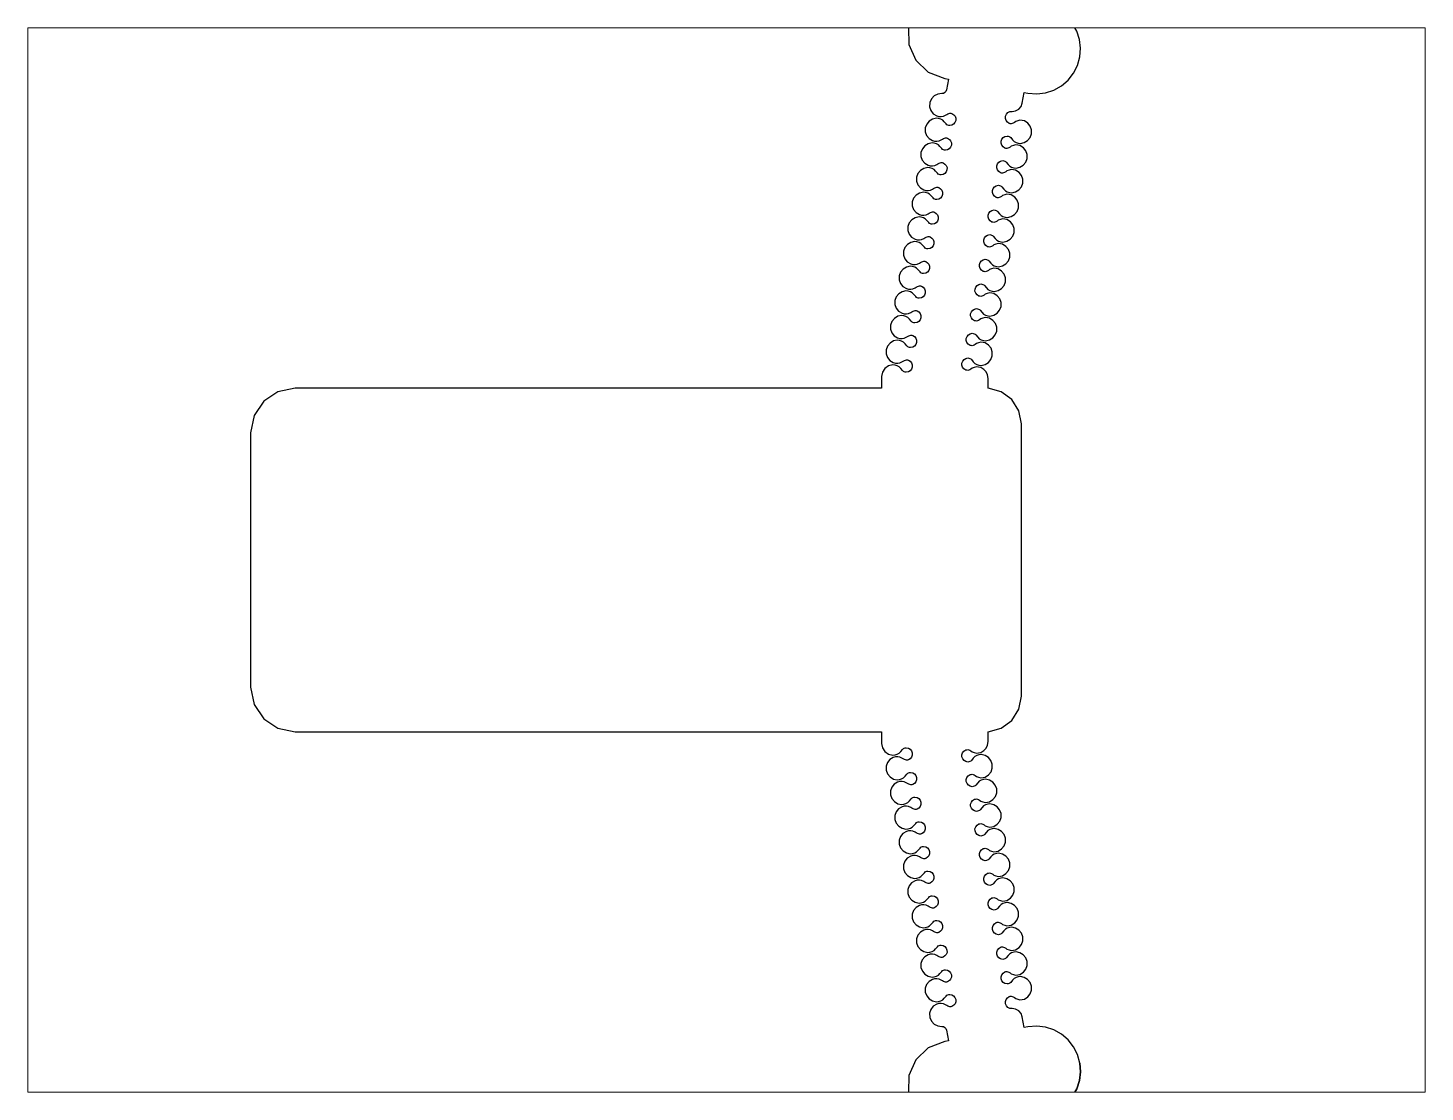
# Paper-space layout 'Layout1' of a CAD drawing. Header units: inches. Extents: x 1.05 to 9.45, y 0.8 to 7.2.
# The model-space entities are those that its viewports show. They can reach past a viewport. Long polylines and large blocks are cut down to what shows.
import ezdxf

# ---------------------------------------------------------------- set-up
doc = ezdxf.new("R2010")
doc.units = ezdxf.units.IN
doc.header["$MEASUREMENT"] = 0
doc.layers.get('0').update_dxf_attribs({"true_color": 0xc2ced6})
doc.layers.add('board', color=7, linetype='Continuous', true_color=0xc2ced6)

msp = doc.modelspace()

# ---------------------------------------------------------------- linework, layer by layer
at = {"layer": 'board'}
for points in [[(29.24870436211762, -28.12120361261492, -0.4142135623730969), (27.22080542375442, -31.01734343931275, 0.4142135623730969), (29.24870436211761, -28.1212036126148, 0.4142135623730976), (26.35256453541973, -26.09330467425161), (26.14329288790463, -26.13020491200583), (26.03813627317711, -25.53383211468915, 0.3819660112501095), (25.46175958450993, -25.08043638186978, -0.8525345996155103), (25.30953280857728, -24.40622318931925, -0.2328313194006513), (25.52974397046884, -24.42312039611673), (25.59796346655035, -24.46346737426985), (25.66618296263188, -24.50381435242298, 0.2328313194006215), (26.15064751879322, -24.54098820737748, 0.8123060629256447), (25.92969612363732, -23.28791057701043, 0.232831319400619), (25.48716256237967, -23.48853921113189), (25.38655080675796, -23.61103161006971, -0.2328313194006314), (25.18539918800447, -23.70222644376125, -0.8123060629255453), (25.06642535984357, -23.02749233510212, -0.2328313194006446), (25.28663652173512, -23.04438954189963), (25.35485601781666, -23.08473652005277), (25.42307551389818, -23.1250834982059, 0.2328313194006213), (25.90754007005952, -23.1622573531604, 0.8123060629256492), (25.68658867490362, -21.90917972279335, 0.232831319400619), (25.24405511364597, -22.10980835691481), (25.14344335802426, -22.23230075585263, -0.2328313194006333), (24.94229173927077, -22.32349558954417, -0.8123060629255493), (24.82331791110987, -21.64876148088504, -0.2328313194006446), (25.04352907300142, -21.66565868768255), (25.11174856908296, -21.70600566583569), (25.17996806516448, -21.74635264398881, 0.2328313194006215), (25.66443262132582, -21.78352649894332, 0.8123060629256447), (25.44348122616992, -20.53044886857627, 0.232831319400619), (25.00094766491227, -20.73107750269773), (24.90033590929056, -20.85356990163555, -0.2328313194006314), (24.69918429053707, -20.94476473532709, -0.8123060629255453), (24.58021046237618, -20.27003062666796, -0.2328313194006446), (24.80042162426772, -20.28692783346547), (24.86864112034926, -20.32727481161861), (24.93686061643078, -20.36762178977173, 0.2328313194006213), (25.42132517259212, -20.40479564472624, 0.8123060629256492), (25.20037377743622, -19.15171801435919, 0.232831319400619), (24.75784021617857, -19.35234664848064), (24.65722846055686, -19.47483904741846, -0.2328313194006333), (24.45607684180337, -19.56603388111001, -0.8123060629255493), (24.33710301364248, -18.89129977245087, -0.2328313194006446), (24.55731417553402, -18.90819697924839), (24.62553367161556, -18.94854395740152), (24.69375316769708, -18.98889093555465, 0.2328313194006213), (25.17821772385842, -19.02606479050915, 0.8123060629256492), (24.95726632870252, -17.7729871601421, 0.232831319400619), (24.51473276744487, -17.97361579426356), (24.41412101182316, -18.09610819320138, -0.2328313194006333), (24.21296939306967, -18.18730302689292, -0.8123060629255493), (24.09399556490877, -17.51256891823379, -0.2328313194006446), (24.31420672680031, -17.52946612503131), (24.38242622288186, -17.56981310318444), (24.45064571896338, -17.61016008133757, 0.2328313194006215), (24.93511027512472, -17.64733393629207, 0.8123060629256447), (24.71415887996882, -16.39425630592502, 0.232831319400619), (24.27162531871117, -16.59488494004648), (24.17101356308946, -16.7173773389843, -0.2328313194006314), (23.96986194433597, -16.80857217267585, -0.8123060629255453), (23.85088811617507, -16.13383806401671, -0.2328313194006446), (24.07109927806662, -16.15073527081422), (24.13931877414816, -16.19108224896736), (24.20753827022968, -16.23142922712049, 0.2328313194006213), (24.69200282639102, -16.26860308207499, 0.8123060629256496), (24.47105143123512, -15.01552545170794, 0.2328313194006211), (24.02851786997747, -15.2161540858294), (23.92790611435576, -15.33864648476722, -0.2328313194006365), (23.72675449560227, -15.42984131845876, -0.8123060629255637), (23.60778066744137, -14.75510720979963, -0.2328313194006488), (23.82799182933292, -14.77200441659714), (23.89621132541447, -14.81235139475028), (23.96443082149598, -14.8526983729034, 0.2328313194006211), (24.44889537765732, -14.88987222785791, 0.8123060629256409), (24.22794398250142, -13.63679459749086, 0.2328313194006201), (23.78541042124377, -13.83742323161232), (23.68479866562206, -13.95991563055013, -0.2328313194006372), (23.48364704686857, -14.05111046424168, -0.8123060629255602), (23.36467321870767, -13.37637635558254, -0.2328313194006469), (23.58488438059922, -13.39327356238006), (23.65310387668076, -13.4336205405332), (23.72132337276228, -13.47396751868632, 0.2328313194006209), (24.20578792892362, -13.51114137364082, 0.8123060629256453), (23.98483653376772, -12.25806374327377, 0.2328313194006204), (23.54230297251007, -12.45869237739523), (23.44169121688836, -12.58118477633305, -0.2328313194006349), (23.24053959813487, -12.6723796100246, -0.812306062925563), (23.12156576997397, -11.99764550136546, -0.2328313194006471), (23.34177693186552, -12.01454270816298), (23.40999642794706, -12.05488968631611), (23.47821592402859, -12.09523666446924, 0.2328313194006211), (23.96268048018992, -12.13241051942374, 0.8123060629256409), (23.74172908503402, -10.87933288905669, 0.2328313194006201), (23.29919552377637, -11.07996152317815), (23.19858376815466, -11.20245392211597, -0.2328313194006372), (22.99743214940117, -11.29364875580752, -0.8123060629255602), (22.87845832124027, -10.61891464714838, -0.2328313194006469), (23.09866948313182, -10.6358118539459), (23.16688897921337, -10.67615883209903), (23.23510847529489, -10.71650581025216, 0.2328313194006202), (23.71957303145622, -10.75367966520666, 0.3065626332635246), (24.12791357265216, -10.15027208655811), (24.12791357265216, -9.597533264056361, 0.3931872314863725), (25.98340327168722, -7.602760902879521), (25.98340327168721, 7.602760902879522, 0.3931872314863704), (24.12791357265217, 9.59753326405636), (24.12791357265216, 10.15027208655813, 0.3065626332635245), (23.71957303145622, 10.75367966520668, 0.2328313194006202), (23.23510847529489, 10.71650581025218), (23.16688897921337, 10.67615883209905), (23.09866948313182, 10.63581185394592, -0.2328313194006468), (22.87845832124027, 10.6189146471484, -0.8123060629255601), (22.99743214940117, 11.29364875580754, -0.2328313194006374), (23.19858376815466, 11.20245392211599), (23.29919552377637, 11.07996152317818, 0.2328313194006199), (23.74172908503402, 10.87933288905671, 0.8123060629256411), (23.96268048018992, 12.13241051942376, 0.2328313194006211), (23.47821592402859, 12.09523666446926), (23.40999642794706, 12.05488968631614), (23.34177693186552, 12.014542708163, -0.2328313194006471), (23.12156576997397, 11.99764550136548, -0.812306062925563), (23.24053959813487, 12.67237961002462, -0.232831319400635), (23.44169121688836, 12.58118477633307), (23.54230297251007, 12.45869237739526, 0.2328313194006203), (23.98483653376772, 12.2580637432738, 0.8123060629256453), (24.20578792892362, 13.51114137364084, 0.2328313194006209), (23.72132337276228, 13.47396751868634), (23.65310387668076, 13.43362054053322), (23.58488438059922, 13.39327356238008, -0.2328313194006468), (23.36467321870767, 13.37637635558256, -0.8123060629255601), (23.48364704686857, 14.0511104642417, -0.2328313194006374), (23.68479866562206, 13.95991563055015), (23.78541042124377, 13.83742323161234, 0.2328313194006199), (24.22794398250142, 13.63679459749088, 0.8123060629256411), (24.44889537765732, 14.88987222785793, 0.2328313194006211), (23.96443082149598, 14.85269837290343), (23.89621132541447, 14.8123513947503), (23.82799182933292, 14.77200441659716, -0.2328313194006487), (23.60778066744137, 14.75510720979965, -0.8123060629255637), (23.72675449560227, 15.42984131845878, -0.2328313194006365), (23.92790611435576, 15.33864648476724), (24.02851786997747, 15.21615408582942, 0.2328313194006211), (24.47105143123512, 15.01552545170796, 0.8123060629256496), (24.69200282639102, 16.26860308207501, 0.2328313194006214), (24.20753827022968, 16.23142922712051), (24.13931877414816, 16.19108224896738), (24.07109927806662, 16.15073527081424, -0.2328313194006447), (23.85088811617507, 16.13383806401673, -0.8123060629255453), (23.96986194433597, 16.80857217267587, -0.2328313194006315), (24.17101356308946, 16.71737733898432), (24.27162531871117, 16.59488494004651, 0.232831319400619), (24.71415887996882, 16.39425630592504, 0.8123060629256448), (24.93511027512472, 17.64733393629209, 0.2328313194006215), (24.45064571896338, 17.61016008133759), (24.38242622288186, 17.56981310318447), (24.31420672680031, 17.52946612503133, -0.2328313194006447), (24.09399556490877, 17.51256891823381, -0.8123060629255493), (24.21296939306967, 18.18730302689294, -0.2328313194006335), (24.41412101182316, 18.0961081932014), (24.51473276744487, 17.97361579426358, 0.232831319400619), (24.95726632870252, 17.77298716014213, 0.8123060629256492), (25.17821772385842, 19.02606479050917, 0.2328313194006214), (24.69375316769708, 18.98889093555467), (24.62553367161556, 18.94854395740154), (24.55731417553402, 18.90819697924841, -0.2328313194006447), (24.33710301364248, 18.8912997724509, -0.8123060629255493), (24.45607684180337, 19.56603388111003, -0.2328313194006335), (24.65722846055686, 19.47483904741848), (24.75784021617857, 19.35234664848067, 0.232831319400619), (25.20037377743622, 19.15171801435921, 0.8123060629256492), (25.42132517259212, 20.40479564472626, 0.2328313194006214), (24.93686061643078, 20.36762178977175), (24.86864112034926, 20.32727481161863), (24.80042162426772, 20.28692783346549, -0.2328313194006447), (24.58021046237618, 20.27003062666798, -0.8123060629255453), (24.69918429053707, 20.94476473532711, -0.2328313194006315), (24.90033590929056, 20.85356990163557), (25.00094766491227, 20.73107750269775, 0.232831319400619), (25.44348122616992, 20.53044886857629, 0.8123060629256448), (25.66443262132582, 21.78352649894334, 0.2328313194006215), (25.17996806516448, 21.74635264398884), (25.11174856908296, 21.70600566583571), (25.04352907300142, 21.66565868768257, -0.2328313194006447), (24.82331791110987, 21.64876148088506, -0.8123060629255493), (24.94229173927077, 22.32349558954419, -0.2328313194006335), (25.14344335802426, 22.23230075585265), (25.24405511364597, 22.10980835691483, 0.232831319400619), (25.68658867490362, 21.90917972279337, 0.8123060629256492), (25.90754007005952, 23.16225735316042, 0.2328313194006214), (25.42307551389818, 23.12508349820592), (25.35485601781666, 23.08473652005279), (25.28663652173512, 23.04438954189965, -0.2328313194006447), (25.06642535984357, 23.02749233510214, -0.8123060629255453), (25.18539918800447, 23.70222644376128, -0.2328313194006315), (25.38655080675796, 23.61103161006973), (25.48716256237967, 23.48853921113191, 0.232831319400619), (25.92969612363732, 23.28791057701045, 0.8123060629256448), (26.15064751879322, 24.5409882073775, 0.2328313194006215), (25.66618296263188, 24.503814352423), (25.59796346655035, 24.46346737426987), (25.52974397046884, 24.42312039611675, -0.2328313194006513), (25.30953280857728, 24.40622318931927, -0.8525345996155103), (25.46175958450993, 25.0804363818698, 0.3819660112501096), (26.03813627317711, 25.53383211468917), (26.14329288790463, 26.13020491200585), (26.35256453541973, 26.09330467425163, 0.4142135623730976), (29.24870436211761, 28.12120361261482, 0.4142135623730969), (27.22080542375442, 31.01734343931277)], [(22.56758879077172, 31.83783107878901, 0.4142135623730951), (19.67144896407386, 29.80993214042579, 0.4142135623730935), (21.69934790243703, 26.91379231372794), (21.90861954995214, 26.87689207597371), (21.80346293522462, 26.28051927865702, -0.3819660112501052), (21.54147353128501, 26.07443030919369, 0.852534599615517), (21.25876666169577, 24.82232009445695, 0.2328313194006525), (21.74323121785718, 24.8594939494114), (21.81145071393872, 24.89984092756453), (21.87967021002024, 24.94018790571766, -0.2328313194006211), (22.09988137191176, 24.95708511251516, -0.8123060629256293), (21.98090754375089, 24.282351003856, -0.2328313194006189), (21.77975592499743, 24.37354583754758), (21.67914416937569, 24.49603823648543, 0.2328313194006325), (21.23661060811803, 24.69666687060683, 0.8123060629255544), (21.01565921296207, 23.44358924023982, 0.2328313194006482), (21.50012376912349, 23.48076309519433), (21.56834326520501, 23.52111007334744), (21.63656276128654, 23.56145705150058, -0.2328313194006211), (21.85677392317806, 23.57835425829808, -0.8123060629256293), (21.73780009501719, 22.90362014963892, -0.2328313194006188), (21.53664847626373, 22.9948149833305), (21.43603672064199, 23.11730738226835, 0.2328313194006339), (20.99350315938432, 23.31793601638974, 0.8123060629255544), (20.77255176422837, 22.06485838602274, 0.2328313194006482), (21.25701632038979, 22.10203224097725), (21.32523581647131, 22.14237921913036), (21.39345531255284, 22.1827261972835, -0.2328313194006211), (21.61366647444436, 22.199623404081, -0.8123060629256293), (21.49469264628349, 21.52488929542184, -0.2328313194006189), (21.29354102753003, 21.61608412911342), (21.19292927190829, 21.73857652805127, 0.2328313194006325), (20.75039571065063, 21.93920516217266, 0.8123060629255544), (20.52944431549467, 20.68612753180566, 0.2328313194006482), (21.0139088716561, 20.72330138676017), (21.08212836773761, 20.76364836491328), (21.15034786381914, 20.80399534306642, -0.2328313194006211), (21.37055902571066, 20.82089254986392, -0.8123060629256293), (21.25158519754979, 20.14615844120476, -0.2328313194006188), (21.05043357879633, 20.23735327489634), (20.9498218231746, 20.35984567383419, 0.2328313194006339), (20.50728826191693, 20.56047430795558, 0.8123060629255544), (20.28633686676097, 19.30739667758857, 0.2328313194006482), (20.7708014229224, 19.34457053254308), (20.8390209190039, 19.3849175106962), (20.90724041508544, 19.42526448884934, -0.2328313194006211), (21.12745157697696, 19.44216169564683, -0.8123060629256293), (21.00847774881609, 18.76742758698768, -0.2328313194006188), (20.80732613006263, 18.85862242067925), (20.70671437444089, 18.9811148196171, 0.2328313194006339), (20.26418081318322, 19.18174345373849, 0.8123060629255544), (20.04322941802727, 17.92866582337149, 0.2328313194006482), (20.52769397418869, 17.965839678326), (20.5959134702702, 18.00618665647912), (20.66413296635174, 18.04653363463225, -0.2328313194006211), (20.88434412824326, 18.06343084142975, -0.8123060629256293), (20.76537030008239, 17.38869673277059, -0.2328313194006189), (20.56421868132893, 17.47989156646217), (20.46360692570719, 17.60238396540002, 0.2328313194006325), (20.02107336444953, 17.80301259952142, 0.8123060629255544), (19.80012196929357, 16.54993496915441, 0.2328313194006482), (20.28458652545499, 16.58710882410892), (20.35280602153651, 16.62745580226203), (20.42102551761804, 16.66780278041517, -0.2328313194006211), (20.64123667950956, 16.68469998721267, -0.8123060629256293), (20.52226285134869, 16.00996587855351, -0.2328313194006223), (20.32111123259523, 16.10116071224509), (20.22049947697349, 16.22365311118294, 0.2328313194006353), (19.77796591571582, 16.42428174530433, 0.8123060629255604), (19.55701452055987, 15.17120411493732, 0.2328313194006482), (20.04147907672129, 15.20837796989184), (20.1096985728028, 15.24872494804495), (20.17791806888434, 15.28907192619809, -0.2328313194006197), (20.39812923077586, 15.30596913299559, -0.8123060629256497), (20.27915540261499, 14.63123502433643, -0.2328313194006186), (20.07800378386153, 14.72242985802801), (19.97739202823979, 14.84492225696586, 0.2328313194006335), (19.53485846698213, 15.04555089108725, 0.8123060629255545), (19.31390707182617, 13.79247326072024, 0.2328313194006482), (19.7983716279876, 13.82964711567475), (19.86659112406911, 13.86999409382787), (19.93481062015064, 13.91034107198101, -0.2328313194006197), (20.15502178204216, 13.92723827877851, -0.8123060629256497), (20.03604795388129, 13.25250417011934, -0.2328313194006223), (19.83489633512783, 13.34369900381092), (19.7342845795061, 13.46619140274878, 0.2328313194006354), (19.29175101824843, 13.66682003687017, 0.8123060629255545), (19.07079962309247, 12.41374240650316, 0.2328313194006482), (19.5552641792539, 12.45091626145767), (19.62348367533541, 12.49126323961079), (19.69170317141694, 12.53161021776392, -0.2328313194006197), (19.91191433330846, 12.54850742456142, -0.8123060629256497), (19.79294050514759, 11.87377331590226, -0.2328313194006186), (19.59178888639413, 11.96496814959384), (19.4911771307724, 12.08746054853169, 0.2328313194006335), (19.04864356951473, 12.28808918265309, 0.8123060629255545), (18.82769217435877, 11.03501155228608, 0.2328313194006482), (19.3121567305202, 11.07218540724059), (19.3803762266017, 11.1125323853937), (19.44859572268324, 11.15287936354684, -0.2328313194006197), (19.66880688457476, 11.16977657034434, -0.8123060629256497), (19.5498330564139, 10.49504246168518, -0.2328313194006223), (19.34868143766043, 10.58623729537676), (19.2480696820387, 10.70872969431461, 0.2328313194006354), (18.80553612078103, 10.909358328436, 0.4049113242424863), (18.17624418442924, 10.2596882767175), (18.17624418442921, 9.602760902879522), (-14.58990963042946, 9.602760902879524, 0.414213562373095), (-17.08990963042946, 7.102760902879523), (-17.08990963042946, -7.102760902879523, 0.414213562373095), (-14.58990963042946, -9.602760902879522), (18.17624418442921, -9.602760902879501), (18.17624418442924, -10.25968827671748, 0.4049113242424863), (18.80553612078103, -10.90935832843598, 0.2328313194006354), (19.2480696820387, -10.70872969431459), (19.34868143766043, -10.58623729537674, -0.2328313194006223), (19.5498330564139, -10.49504246168516, -0.8123060629256497), (19.66880688457476, -11.16977657034432, -0.2328313194006197), (19.44859572268324, -11.15287936354682), (19.3803762266017, -11.11253238539368), (19.3121567305202, -11.07218540724057, 0.2328313194006482), (18.82769217435877, -11.03501155228605, 0.8123060629255545), (19.04864356951473, -12.28808918265307, 0.2328313194006335), (19.4911771307724, -12.08746054853167), (19.59178888639413, -11.96496814959382, -0.2328313194006186), (19.79294050514759, -11.87377331590224, -0.8123060629256497), (19.91191433330846, -12.5485074245614, -0.2328313194006197), (19.69170317141694, -12.5316102177639), (19.62348367533541, -12.49126323961077), (19.5552641792539, -12.45091626145765, 0.2328313194006482), (19.07079962309247, -12.41374240650314, 0.8123060629255545), (19.29175101824843, -13.66682003687014, 0.2328313194006354), (19.7342845795061, -13.46619140274875), (19.83489633512783, -13.3436990038109, -0.2328313194006223), (20.03604795388129, -13.25250417011932, -0.8123060629256497), (20.15502178204216, -13.92723827877848, -0.2328313194006197), (19.93481062015064, -13.91034107198098), (19.86659112406911, -13.86999409382785), (19.7983716279876, -13.82964711567473, 0.2328313194006482), (19.31390707182617, -13.79247326072022, 0.8123060629255545), (19.53485846698213, -15.04555089108723, 0.2328313194006335), (19.97739202823979, -14.84492225696584), (20.07800378386153, -14.72242985802798, -0.2328313194006186), (20.27915540261499, -14.63123502433641, -0.8123060629256497), (20.39812923077586, -15.30596913299557, -0.2328313194006197), (20.17791806888434, -15.28907192619807), (20.1096985728028, -15.24872494804493), (20.04147907672129, -15.20837796989182, 0.2328313194006482), (19.55701452055987, -15.1712041149373, 0.8123060629255604), (19.77796591571582, -16.42428174530431, 0.2328313194006353), (20.22049947697349, -16.22365311118292), (20.32111123259523, -16.10116071224507, -0.2328313194006223), (20.52226285134869, -16.00996587855349, -0.8123060629256293), (20.64123667950956, -16.68469998721265, -0.2328313194006211), (20.42102551761804, -16.66780278041515), (20.35280602153651, -16.62745580226201), (20.28458652545499, -16.5871088241089, 0.2328313194006482), (19.80012196929357, -16.54993496915439, 0.8123060629255544), (20.02107336444953, -17.8030125995214, 0.2328313194006325), (20.46360692570719, -17.6023839654), (20.56421868132893, -17.47989156646215, -0.2328313194006189), (20.76537030008239, -17.38869673277057, -0.8123060629256293), (20.88434412824326, -18.06343084142973, -0.2328313194006211), (20.66413296635174, -18.04653363463223), (20.5959134702702, -18.00618665647909), (20.52769397418869, -17.96583967832598, 0.2328313194006482), (20.04322941802727, -17.92866582337147, 0.8123060629255544), (20.26418081318322, -19.18174345373847, 0.2328313194006339), (20.70671437444089, -18.98111481961708), (20.80732613006263, -18.85862242067923, -0.2328313194006188), (21.00847774881609, -18.76742758698765, -0.8123060629256293), (21.12745157697696, -19.44216169564681, -0.2328313194006211), (20.90724041508544, -19.42526448884932), (20.8390209190039, -19.38491751069618), (20.7708014229224, -19.34457053254306, 0.2328313194006482), (20.28633686676097, -19.30739667758855, 0.8123060629255544), (20.50728826191693, -20.56047430795556, 0.2328313194006339), (20.9498218231746, -20.35984567383417), (21.05043357879633, -20.23735327489631, -0.2328313194006188), (21.25158519754979, -20.14615844120474, -0.8123060629256293), (21.37055902571066, -20.8208925498639, -0.2328313194006211), (21.15034786381914, -20.8039953430664), (21.08212836773761, -20.76364836491326), (21.0139088716561, -20.72330138676014, 0.2328313194006482), (20.52944431549467, -20.68612753180564, 0.8123060629255544), (20.75039571065063, -21.93920516217264, 0.2328313194006325), (21.19292927190829, -21.73857652805125), (21.29354102753003, -21.6160841291134, -0.2328313194006189), (21.49469264628349, -21.52488929542182, -0.8123060629256293), (21.61366647444436, -22.19962340408098, -0.2328313194006211), (21.39345531255284, -22.18272619728348), (21.32523581647131, -22.14237921913034), (21.25701632038979, -22.10203224097723, 0.2328313194006482), (20.77255176422837, -22.06485838602272, 0.8123060629255544), (20.99350315938432, -23.31793601638972, 0.2328313194006339), (21.43603672064199, -23.11730738226833), (21.53664847626373, -22.99481498333048, -0.2328313194006188), (21.73780009501719, -22.9036201496389, -0.8123060629256293), (21.85677392317806, -23.57835425829806, -0.2328313194006211), (21.63656276128654, -23.56145705150056), (21.56834326520501, -23.52111007334742), (21.50012376912349, -23.48076309519431, 0.2328313194006482), (21.01565921296207, -23.4435892402398, 0.8123060629255544), (21.23661060811803, -24.6966668706068, 0.2328313194006325), (21.67914416937569, -24.49603823648541), (21.77975592499743, -24.37354583754756, -0.2328313194006189), (21.98090754375089, -24.28235100385598, -0.8123060629256293), (22.09988137191176, -24.95708511251514, -0.2328313194006211), (21.87967021002024, -24.94018790571764), (21.81145071393872, -24.89984092756451), (21.74323121785718, -24.85949394941138, 0.2328313194006525), (21.25876666169577, -24.82232009445693, 0.852534599615517), (21.54147353128501, -26.07443030919367, -0.3819660112501052), (21.80346293522462, -26.280519278657), (21.90861954995214, -26.87689207597369), (21.69934790243703, -26.91379231372792, 0.4142135623730934), (19.67144896407386, -29.80993214042577, 0.414213562373095), (22.56758879077172, -31.83783107878899)], [(22.56758879077171, -31.83783107878901, -0.4142135623730955), (19.67144896407386, -29.80993214042582)]]:
    msp.add_lwpolyline(points, format="xyb", dxfattribs=at)

psp = doc.layouts.get("Layout1")

# ---------------------------------------------------------------- viewports
at = {"layer": '0', "view_target_point": (26.6802431344986, -1.541936874389648)}
psp.add_viewport(center=(5.24999976158142, 3.999999761581421), size=(8.399999618530275, 6.399999618530273), view_center_point=(-17.17427046949463, 1.541936874389648), view_height=59.48681438419809, dxfattribs=at)

doc.saveas('drawing.dxf')
